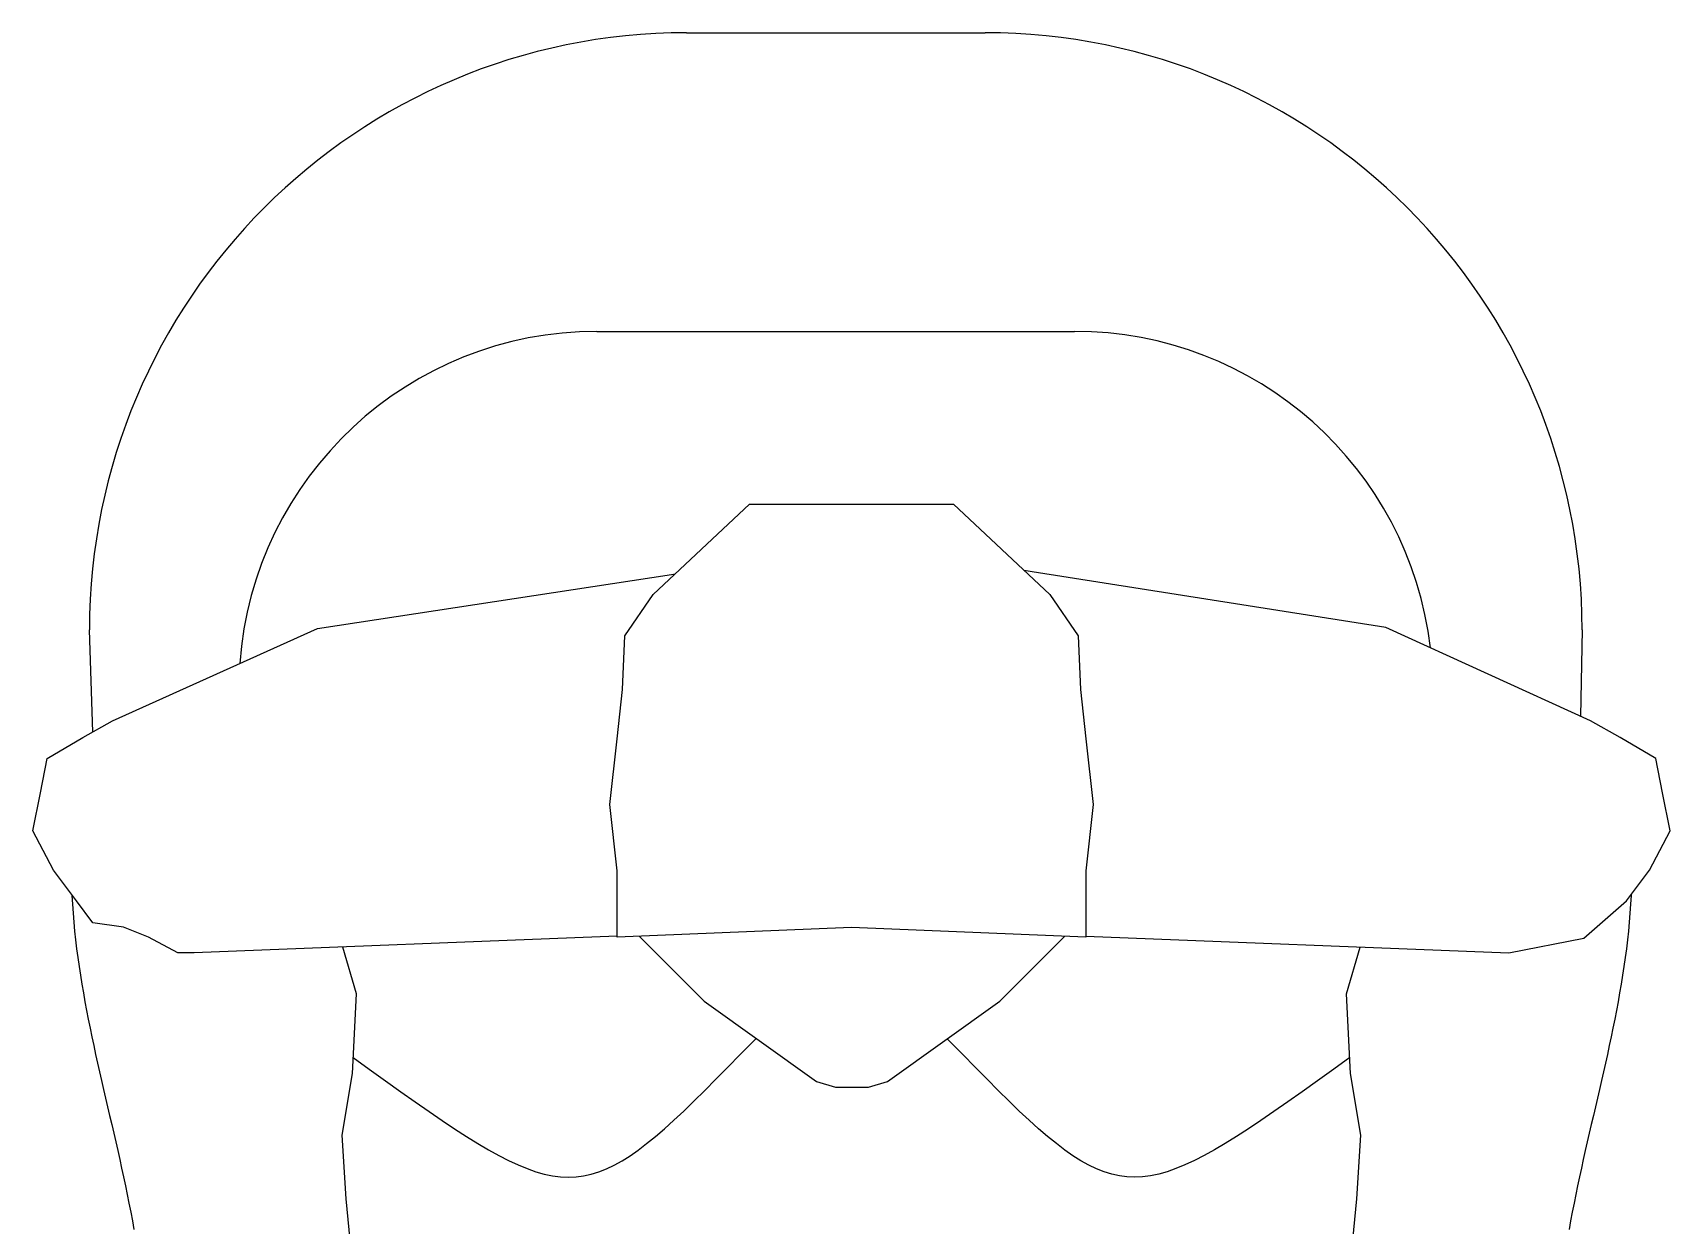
# Model space of a CAD drawing. Header units: millimetres. Extents: x -155 to 94595, y -3153 to 63413.
# Drawn here: x 89688 to 90236, y 48628 to 49027 of the extents above; entities that cross this region are included whole.
import ezdxf

# ---------------------------------------------------------------- set-up
doc = ezdxf.new("R2010")
doc.units = ezdxf.units.MM
doc.layers.add('int', color=185, linetype='Continuous')

msp = doc.modelspace()

# ---------------------------------------------------------------- linework, layer by layer
at = {"layer": 'int'}
for p, q in [((89906.935, 49026.989), (90006.935, 49026.989)), ((89876.935, 48926.989), (90036.935, 48926.989)), ((89895.781, 48838.859), (89928.042, 48869.122)), ((89928.042, 48869.122), (89928.042, 48869.122)), ((89928.042, 48869.122), (89962.198, 48869.122)), ((89962.198, 48869.122), (89996.354, 48869.122)), ((89996.354, 48869.122), (89996.354, 48869.122)), ((89996.354, 48869.122), (90028.616, 48838.859)), ((89901.866, 48845.594), (89903.174, 48845.794)), ((90022.758, 48846.459), (90020.06, 48846.885)), ((90141.189, 48827.759), (90022.758, 48846.459)), ((89783.351, 48827.442), (89901.866, 48845.594)), ((89886.231, 48825.065), (89895.781, 48838.859)), ((90028.616, 48838.859), (90038.165, 48825.065)), ((89708.079, 48792.72), (89706.935, 48826.989)), ((89714.642, 48796.593), (89783.351, 48827.442)), ((89783.351, 48827.442), (89783.351, 48827.442)), ((89885.54, 48807.075), (89886.231, 48825.065)), ((90038.165, 48825.065), (90038.856, 48807.075)), ((90209.754, 48796.593), (90141.189, 48827.759)), ((90141.189, 48827.759), (90141.189, 48827.759)), ((90206.935, 48826.989), (90206.415, 48798.111)), ((89883.705, 48790.555), (89885.54, 48807.075)), ((90038.856, 48807.075), (90040.691, 48790.555)), ((89704.698, 48790.911), (89714.642, 48796.593)), ((90219.698, 48790.911), (90209.754, 48796.593)), ((89692.787, 48783.927), (89704.698, 48790.911)), ((90231.609, 48783.927), (90219.698, 48790.911)), ((89881.257, 48768.529), (89883.705, 48790.555)), ((90040.691, 48790.555), (90043.139, 48768.529)), ((89690.49, 48772.441), (89692.787, 48783.927)), ((90233.906, 48772.441), (90231.609, 48783.927)), ((89687.938, 48759.679), (89690.49, 48772.441)), ((90236.458, 48759.679), (90233.906, 48772.441)), ((89883.705, 48746.277), (89881.257, 48768.529)), ((90043.139, 48768.529), (90040.691, 48746.277)), ((89694.863, 48746.485), (89687.938, 48759.679)), ((90229.533, 48746.485), (90236.458, 48759.679)), ((89702.566, 48736.214), (89694.863, 48746.485)), ((89883.705, 48724.138), (89883.705, 48746.277)), ((90040.691, 48746.277), (90040.691, 48724.138)), ((90221.83, 48736.214), (90229.533, 48746.485)), ((89701.055, 48738.229), (89701.06, 48738.094)), ((89701.06, 48738.094), (89701.223, 48735.102)), ((89708.063, 48728.884), (89702.566, 48736.214)), ((90207.508, 48723.8), (90221.83, 48736.214)), ((90223.336, 48738.094), (90223.173, 48735.102)), ((90223.342, 48738.229), (90223.336, 48738.094)), ((89701.223, 48735.102), (89701.429, 48732.115)), ((89701.429, 48732.115), (89701.675, 48729.133)), ((90222.967, 48732.115), (90222.721, 48729.133)), ((90223.173, 48735.102), (90222.967, 48732.115)), ((89701.675, 48729.133), (89701.96, 48726.156)), ((89701.96, 48726.156), (89702.281, 48723.183)), ((89718.356, 48727.483), (89708.063, 48728.884)), ((89726.718, 48724.138), (89718.356, 48727.483)), ((89962.198, 48727.278), (89883.705, 48724.138)), ((90040.691, 48724.138), (89962.198, 48727.278)), ((90222.436, 48726.156), (90222.115, 48723.183)), ((90222.721, 48729.133), (90222.436, 48726.156)), ((89702.281, 48723.183), (89702.638, 48720.215)), ((89702.638, 48720.215), (89703.028, 48717.25)), ((89736.591, 48718.847), (89726.718, 48724.138)), ((89883.704, 48724.375), (89741.99, 48718.81)), ((89796.408, 48705.131), (89791.836, 48720.752)), ((89891.057, 48724.432), (89912.81, 48702.679)), ((90011.913, 48702.679), (90033.653, 48724.419)), ((90040.692, 48724.375), (90182.406, 48718.81)), ((90127.988, 48705.131), (90132.564, 48720.767)), ((90182.406, 48718.81), (90207.508, 48723.8)), ((90207.508, 48723.8), (90207.508, 48723.8)), ((90221.758, 48720.215), (90221.368, 48717.25)), ((90222.115, 48723.183), (90221.758, 48720.215)), ((89703.028, 48717.25), (89703.45, 48714.289)), ((89703.45, 48714.289), (89703.901, 48711.332)), ((89741.99, 48718.81), (89736.591, 48718.847)), ((89736.591, 48718.847), (89736.591, 48718.847)), ((90220.947, 48714.289), (90220.495, 48711.332)), ((90221.368, 48717.25), (90220.947, 48714.289)), ((89703.901, 48711.332), (89704.38, 48708.378)), ((90220.495, 48711.332), (90220.016, 48708.378)), ((89704.38, 48708.378), (89704.885, 48705.427)), ((89704.885, 48705.427), (89705.414, 48702.479)), ((89794.993, 48678.389), (89796.408, 48705.131)), ((89796.408, 48705.131), (89796.408, 48705.131)), ((90129.403, 48678.389), (90127.988, 48705.131)), ((90127.988, 48705.131), (90127.988, 48705.131)), ((90219.511, 48705.427), (90218.982, 48702.479)), ((90220.016, 48708.378), (90219.511, 48705.427)), ((89705.414, 48702.479), (89705.966, 48699.534)), ((89705.966, 48699.534), (89706.539, 48696.591)), ((89912.81, 48702.679), (89912.81, 48702.679)), ((89912.81, 48702.679), (89950.449, 48675.794)), ((89974.274, 48675.794), (90011.913, 48702.679)), ((90011.913, 48702.679), (90011.913, 48702.679)), ((90218.43, 48699.534), (90217.857, 48696.591)), ((90218.982, 48702.479), (90218.43, 48699.534)), ((89706.539, 48696.591), (89707.131, 48693.65)), ((89707.131, 48693.65), (89707.739, 48690.712)), ((90217.266, 48693.65), (90216.657, 48690.712)), ((90217.857, 48696.591), (90217.266, 48693.65)), ((89707.739, 48690.712), (89708.363, 48687.775)), ((89708.363, 48687.775), (89709.001, 48684.84)), ((89924.948, 48684.749), (89930.286, 48690.196)), ((89999.448, 48684.749), (89994.245, 48690.059)), ((90216.033, 48687.775), (90215.395, 48684.84)), ((90216.657, 48690.712), (90216.033, 48687.775)), ((89709.001, 48684.84), (89709.651, 48681.906)), ((89709.651, 48681.906), (89710.31, 48678.973)), ((89795.275, 48683.752), (89800.676, 48679.869)), ((89920.775, 48680.503), (89924.948, 48684.749)), ((90003.621, 48680.503), (89999.448, 48684.749)), ((90129.121, 48683.752), (90123.72, 48679.869)), ((90214.746, 48681.906), (90214.086, 48678.973)), ((90215.395, 48684.84), (90214.746, 48681.906)), ((89710.31, 48678.973), (89710.978, 48676.042)), ((89710.978, 48676.042), (89711.652, 48673.111)), ((89791.549, 48657.726), (89794.993, 48678.389)), ((89800.676, 48679.869), (89806.074, 48675.999)), ((89806.074, 48675.999), (89811.2, 48672.346)), ((89913.026, 48672.716), (89916.805, 48676.492)), ((89916.805, 48676.492), (89920.775, 48680.503)), ((89950.449, 48675.794), (89956.864, 48673.889)), ((89967.859, 48673.889), (89974.274, 48675.794)), ((90007.591, 48676.492), (90003.621, 48680.503)), ((90011.37, 48672.716), (90007.591, 48676.492)), ((90118.322, 48675.999), (90113.196, 48672.346)), ((90123.72, 48679.869), (90118.322, 48675.999)), ((90132.847, 48657.726), (90129.403, 48678.389)), ((90213.419, 48676.042), (90212.745, 48673.111)), ((90214.086, 48678.973), (90213.419, 48676.042)), ((89711.652, 48673.111), (89712.33, 48670.18)), ((89811.2, 48672.346), (89816.067, 48668.909)), ((89909.423, 48669.173), (89913.026, 48672.716)), ((89956.864, 48673.889), (89956.864, 48673.889)), ((89956.864, 48673.889), (89967.859, 48673.889)), ((89967.859, 48673.889), (89967.859, 48673.889)), ((90014.973, 48669.173), (90011.37, 48672.716)), ((90113.196, 48672.346), (90108.329, 48668.909)), ((90212.745, 48673.111), (90212.066, 48670.18)), ((89712.33, 48670.18), (89713.012, 48667.25)), ((89713.012, 48667.25), (89713.694, 48664.32)), ((89816.067, 48668.909), (89820.69, 48665.689)), ((89820.69, 48665.689), (89825.082, 48662.686)), ((89902.693, 48662.786), (89905.983, 48665.863)), ((89905.983, 48665.863), (89909.423, 48669.173)), ((90018.413, 48665.863), (90014.973, 48669.173)), ((90021.703, 48662.786), (90018.413, 48665.863)), ((90103.706, 48665.689), (90099.314, 48662.686)), ((90108.329, 48668.909), (90103.706, 48665.689)), ((90211.385, 48667.25), (90210.702, 48664.32)), ((90212.066, 48670.18), (90211.385, 48667.25)), ((89713.694, 48664.32), (89714.376, 48661.39)), ((89714.376, 48661.39), (89715.055, 48658.459)), ((89825.082, 48662.686), (89829.257, 48659.902)), ((89829.257, 48659.902), (89833.227, 48657.337)), ((89896.506, 48657.328), (89899.538, 48659.941)), ((89899.538, 48659.941), (89902.693, 48662.786)), ((90024.858, 48659.941), (90021.703, 48662.786)), ((90027.89, 48657.328), (90024.858, 48659.941)), ((90095.139, 48659.902), (90091.169, 48657.337)), ((90099.314, 48662.686), (90095.139, 48659.902)), ((90210.021, 48661.39), (90209.342, 48658.459)), ((90210.702, 48664.32), (90210.021, 48661.39)), ((89715.055, 48658.459), (89715.729, 48655.528)), ((89715.729, 48655.528), (89716.398, 48652.596)), ((89792.912, 48636.501), (89791.549, 48657.726)), ((89833.227, 48657.337), (89837.008, 48654.991)), ((89837.008, 48654.991), (89840.611, 48652.865)), ((89890.754, 48652.793), (89893.583, 48654.945)), ((89893.583, 48654.945), (89896.506, 48657.328)), ((90030.813, 48654.945), (90027.89, 48657.328)), ((90033.642, 48652.793), (90030.813, 48654.945)), ((90087.389, 48654.991), (90083.785, 48652.865)), ((90091.169, 48657.337), (90087.389, 48654.991)), ((90131.484, 48636.501), (90132.847, 48657.726)), ((90208.667, 48655.528), (90207.998, 48652.596)), ((90209.342, 48658.459), (90208.667, 48655.528)), ((89716.398, 48652.596), (89717.058, 48649.663)), ((89717.058, 48649.663), (89717.709, 48646.729)), ((89840.611, 48652.865), (89844.052, 48650.959)), ((89844.052, 48650.959), (89847.343, 48649.274)), ((89847.343, 48649.274), (89850.498, 48647.811)), ((89882.704, 48647.715), (89885.328, 48649.179)), ((89885.328, 48649.179), (89888.007, 48650.871)), ((89888.007, 48650.871), (89890.754, 48652.793)), ((90036.389, 48650.871), (90033.642, 48652.793)), ((90039.068, 48649.179), (90036.389, 48650.871)), ((90041.692, 48647.715), (90039.068, 48649.179)), ((90077.053, 48649.274), (90073.898, 48647.811)), ((90080.344, 48650.959), (90077.053, 48649.274)), ((90083.785, 48652.865), (90080.344, 48650.959)), ((90207.338, 48649.663), (90206.687, 48646.729)), ((90207.998, 48652.596), (90207.338, 48649.663)), ((89717.709, 48646.729), (89718.348, 48643.793)), ((89718.348, 48643.793), (89718.974, 48640.856)), ((89850.498, 48647.811), (89853.531, 48646.57)), ((89853.531, 48646.57), (89856.455, 48645.551)), ((89856.455, 48645.551), (89859.284, 48644.755)), ((89859.284, 48644.755), (89862.031, 48644.182)), ((89862.031, 48644.182), (89864.71, 48643.834)), ((89864.71, 48643.834), (89867.335, 48643.71)), ((89867.335, 48643.71), (89869.919, 48643.812)), ((89869.919, 48643.812), (89872.476, 48644.139)), ((89872.476, 48644.139), (89875.02, 48644.692)), ((89875.02, 48644.692), (89877.563, 48645.472)), ((89877.563, 48645.472), (89880.12, 48646.48)), ((89880.12, 48646.48), (89882.704, 48647.715)), ((90044.276, 48646.48), (90041.692, 48647.715)), ((90046.833, 48645.472), (90044.276, 48646.48)), ((90049.377, 48644.692), (90046.833, 48645.472)), ((90051.92, 48644.139), (90049.377, 48644.692)), ((90054.477, 48643.812), (90051.92, 48644.139)), ((90057.061, 48643.71), (90054.477, 48643.812)), ((90059.686, 48643.834), (90057.061, 48643.71)), ((90062.365, 48644.182), (90059.686, 48643.834)), ((90065.113, 48644.755), (90062.365, 48644.182)), ((90067.941, 48645.551), (90065.113, 48644.755)), ((90070.865, 48646.57), (90067.941, 48645.551)), ((90073.898, 48647.811), (90070.865, 48646.57)), ((90206.048, 48643.793), (90205.422, 48640.856)), ((90206.687, 48646.729), (90206.048, 48643.793)), ((89718.974, 48640.856), (89719.585, 48637.917)), ((89719.585, 48637.917), (89720.179, 48634.976)), ((90204.811, 48637.917), (90204.217, 48634.976)), ((90205.422, 48640.856), (90204.811, 48637.917)), ((89720.179, 48634.976), (89720.754, 48632.032)), ((89720.754, 48632.032), (89721.309, 48629.086)), ((89794.993, 48615.687), (89792.912, 48636.501)), ((90129.403, 48615.687), (90131.484, 48636.501)), ((90203.642, 48632.032), (90203.087, 48629.086)), ((90204.217, 48634.976), (90203.642, 48632.032)), ((89721.309, 48629.086), (89721.841, 48626.137)), ((90203.087, 48629.086), (90202.555, 48626.137))]:
    msp.add_line(p, q, dxfattribs=at)
for centre, radius, start, end in [((89906.935, 48826.989), 200, 90, 180), ((90006.935, 48826.989), 200, 0, 90), ((89876.935, 48806.989), 120, 90, 175.82536), ((90036.935, 48806.989), 120, 6.69227, 90)]:
    msp.add_arc(centre, radius, start, end, dxfattribs=at)

doc.saveas('drawing.dxf')
